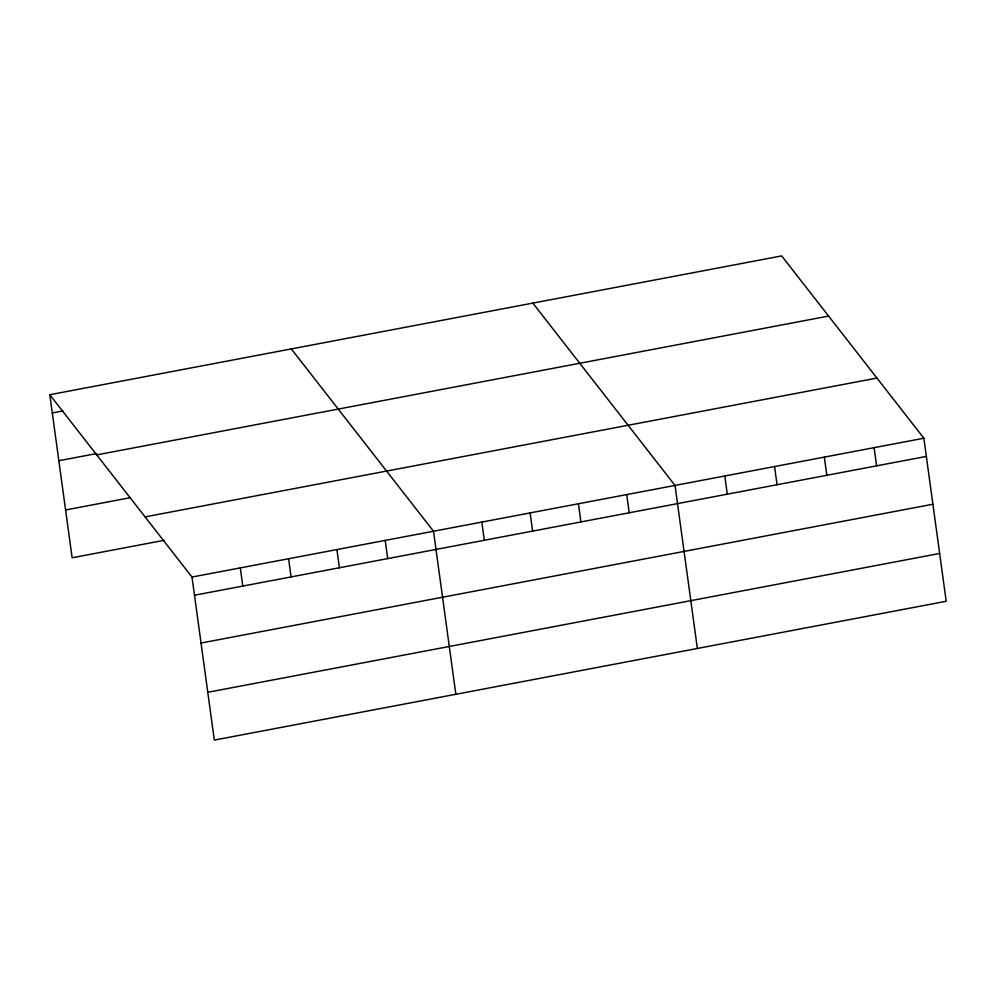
<?xml version="1.0" encoding="UTF-8"?>
<svg xmlns="http://www.w3.org/2000/svg" width="996" height="996" viewBox="0 0 996 996"><rect width="100%" height="100%" fill="white"/><g stroke="black" fill="none" stroke-linecap="round" stroke-linejoin="round"><path stroke-width="1.49" d="M49.8 394.727L781.673 255.91L923.865 438.228L946.2 601.273L214.327 740.09L191.991 577.058L49.8 394.727L72.135 557.772L164.216 540.305M52.29 412.917L62.86 410.912M58.839 460.725L96.575 453.566M96.724 454.898L828.597 316.068M65.587 509.964L130.488 497.651M145.067 516.887L876.941 378.069M191.991 577.058L923.865 438.228M194.481 595.247L926.355 456.417M201.03 643.043L932.903 504.225M207.778 692.295L939.651 553.465M532.835 303.108L675.027 485.438L697.362 648.471M291.318 348.924L433.509 531.242L455.844 694.287M874.102 447.677L876.592 465.867M824.327 457.114L826.829 475.304M774.564 466.551L777.054 484.741M724.802 475.988L727.292 494.178M626.721 494.589L629.223 512.778M578.427 503.752L580.917 521.941M530.121 512.915L532.611 531.105M481.815 522.078L484.305 540.268M385.203 540.405L387.705 558.594M336.909 549.568L339.399 567.757M288.603 558.731L291.093 576.921M240.297 567.894L242.787 586.084"/></g></svg>
